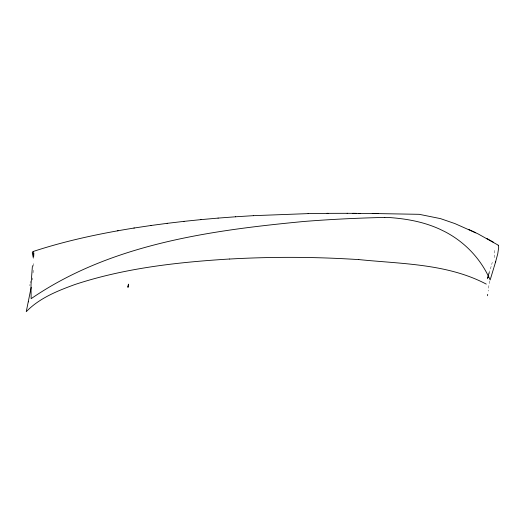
<?xml version="1.0" encoding="UTF-8"?>
<svg xmlns="http://www.w3.org/2000/svg" width="525" height="525" viewBox="0 0 525 525"><rect width="100%" height="100%" fill="white"/><g stroke="black" fill="none" stroke-linecap="round" stroke-linejoin="round"><path stroke-width="0.39" stroke-dasharray="2.62 1.97" d="M33.58 263.603L33.488 266.812M33.272 270.316L32.931 274.109M32.491 277.994L32.242 279.937M489.175 273.361L492.279 262.369M30.345 281.348A221.143 19.615 -73.2 0 1 30.142 282.811M29.886 284.57A221.143 19.615 -73.2 0 1 29.728 285.6M494.76 250.432A257.933 8.348 -78.7 0 1 494.084 258.7M489.51 281A259.298 8.525 -79.4 0 1 488.152 291.067"/><path stroke-width="0.79" d="M33.429 255.111L33.068 251.527L32.261 252.774L33.351 258.051M32.438 265.657L31.014 284.688L31.146 298.673C110.762 244.04 209.954 230.436 303.923 221.471C330.822 219.325 357.794 218.039 384.773 217.422M31.159 287.359L26.25 311.686C39.447 298.023 57.652 290.811 75.16 284.438C124.963 268.032 177.562 262.231 229.674 259.002M487.988 277.699L488.394 276.209M495.554 262.021L497.739 253.851L498.665 247.754L498.547 245.339L477.947 233.822L454.978 223.617L440.527 218.636L419.226 214.318L376.766 213.583M493.736 268.104L490.147 279.983A98.332 98.332 0 0 0 462.794 243.567A100.905 100.905 0 0 0 444.793 231.617L439.471 229.044A115.697 115.697 0 0 0 430.546 225.461C417.277 220.749 403.266 218.538 389.261 217.527A55.132 55.132 0 0 0 384.773 217.416M498.127 245.615L498.547 245.339M33.068 251.527C66.025 240.673 100.078 233.507 134.308 227.994M117.626 230.803L118.072 230.731M133.914 228.053L151.036 225.488M150.701 225.533L167.39 223.315M167.107 223.348L184.039 221.36M183.802 221.386L200.977 219.621M200.78 219.64L218.183 218.092M218.026 218.105L235.666 216.779M235.535 216.786L253.404 215.67M253.306 215.677L308.306 213.609M308.103 213.616L328.046 213.353M347.137 213.314L356.311 213.373M327.042 213.353L347.635 213.314M352.898 213.34L378.518 213.603M372.271 213.537L375.132 213.563M358.286 213.399L360.432 213.419M358.752 259.567C401.586 263.983 447.228 263.57 486.255 284.097M475.768 232.765L468.904 229.556M493.605 242.327L486.826 238.455M487.41 278.755A183.323 4.318 -77 0 1 489.07 272.731M229.681 259.035A1065.999 1065.881 -10.1 0 1 358.746 259.606M487.699 294.341A259.298 8.525 -79.4 0 1 487.502 295.739M495.725 261.47A55.315 0.407 -72.8 0 1 493.927 267.494M33.817 252.912A96.416 2.888 -80.4 0 1 33.653 256.6M28.56 301.895A99.12 1.312 -82.6 0 1 28.606 301.553M127.7 286.978L128.468 287.168L128.468 284.143L127.7 286.978"/></g></svg>
